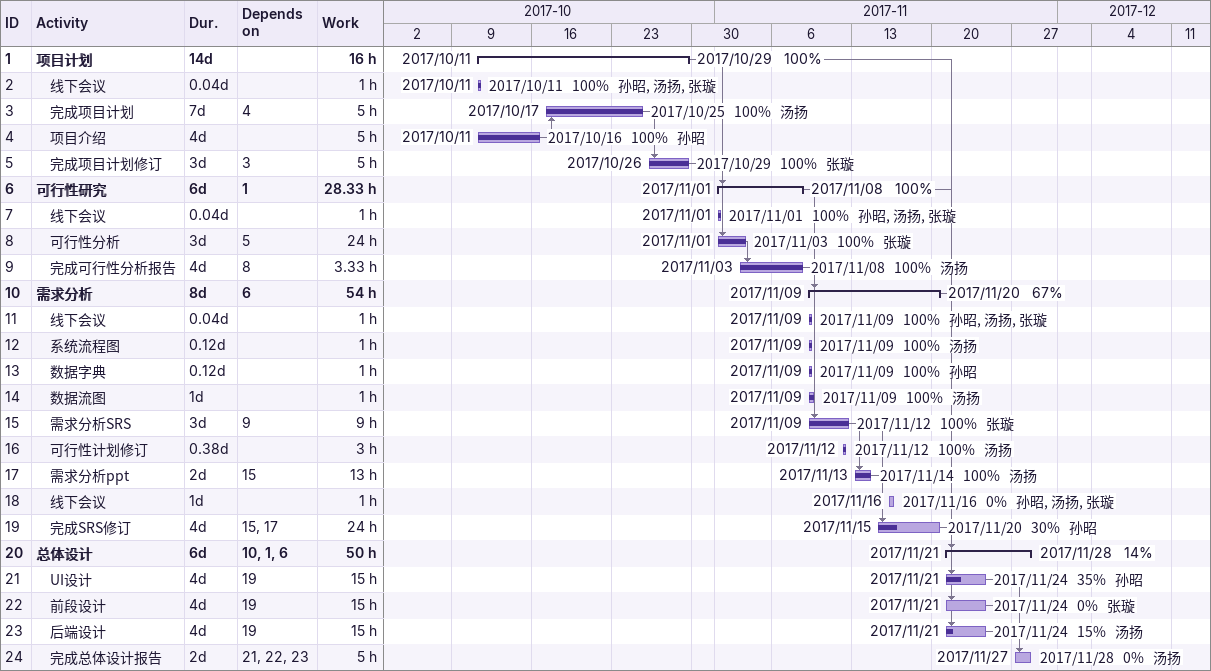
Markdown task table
| ID | Level | Task | Duration | Start | Finish | Predecessors | Resources | % complete | Work (h) |
|---|---|---|---|---|---|---|---|---|---|
| 1 | 1 | **项目计划** | 14d | 2017-10-11 | 2017-10-29 |  |  | 100 | 16 |
| 2 | 2 | 线下会议 | 0.04d | 2017-10-11 | 2017-10-11 |  | 孙昭, 汤扬, 张璇 | 100 | 1 |
| 3 | 2 | 完成项目计划 | 7d | 2017-10-17 | 2017-10-25 | 4 | 汤扬 | 100 | 5 |
| 4 | 2 | 项目介绍 | 4d | 2017-10-11 | 2017-10-16 |  | 孙昭 | 100 | 5 |
| 5 | 2 | 完成项目计划修订 | 3d | 2017-10-26 | 2017-10-29 | 3 | 张璇 | 100 | 5 |
| 6 | 1 | **可行性研究** | 6d | 2017-11-01 | 2017-11-08 | 1 |  | 100 | 28.33 |
| 7 | 2 | 线下会议 | 0.04d | 2017-11-01 | 2017-11-01 |  | 孙昭, 汤扬, 张璇 | 100 | 1 |
| 8 | 2 | 可行性分析 | 3d | 2017-11-01 | 2017-11-03 | 5 | 张璇 | 100 | 24 |
| 9 | 2 | 完成可行性分析报告 | 4d | 2017-11-03 | 2017-11-08 | 8 | 汤扬 | 100 | 3.33 |
| 10 | 1 | **需求分析** | 8d | 2017-11-09 | 2017-11-20 | 6 |  | 67 | 54 |
| 11 | 2 | 线下会议 | 0.04d | 2017-11-09 | 2017-11-09 |  | 孙昭, 汤扬, 张璇 | 100 | 1 |
| 12 | 2 | 系统流程图 | 0.12d | 2017-11-09 | 2017-11-09 |  | 汤扬 | 100 | 1 |
| 13 | 2 | 数据字典 | 0.12d | 2017-11-09 | 2017-11-09 |  | 孙昭 | 100 | 1 |
| 14 | 2 | 数据流图 | 1d | 2017-11-09 | 2017-11-09 |  | 汤扬 | 100 | 1 |
| 15 | 2 | 需求分析SRS | 3d | 2017-11-09 | 2017-11-12 | 9 | 张璇 | 100 | 9 |
| 16 | 2 | 可行性计划修订 | 0.38d | 2017-11-12 | 2017-11-12 |  | 汤扬 | 100 | 3 |
| 17 | 2 | 需求分析ppt | 2d | 2017-11-13 | 2017-11-14 | 15 | 汤扬 | 100 | 13 |
| 18 | 2 | 线下会议 | 1d | 2017-11-16 | 2017-11-16 |  | 孙昭, 汤扬, 张璇 | 0 | 1 |
| 19 | 2 | 完成SRS修订 | 4d | 2017-11-15 | 2017-11-20 | 15, 17 | 孙昭 | 30 | 24 |
| 20 | 1 | **总体设计** | 6d | 2017-11-21 | 2017-11-28 | 10, 1, 6 |  | 14 | 50 |
| 21 | 2 | UI设计 | 4d | 2017-11-21 | 2017-11-24 | 19 | 孙昭 | 35 | 15 |
| 22 | 2 | 前段设计 | 4d | 2017-11-21 | 2017-11-24 | 19 | 张璇 | 0 | 15 |
| 23 | 2 | 后端设计 | 4d | 2017-11-21 | 2017-11-24 | 19 | 汤扬 | 15 | 15 |
| 24 | 2 | 完成总体设计报告 | 2d | 2017-11-27 | 2017-11-28 | 21, 22, 23 | 汤扬 | 0 | 5 |
